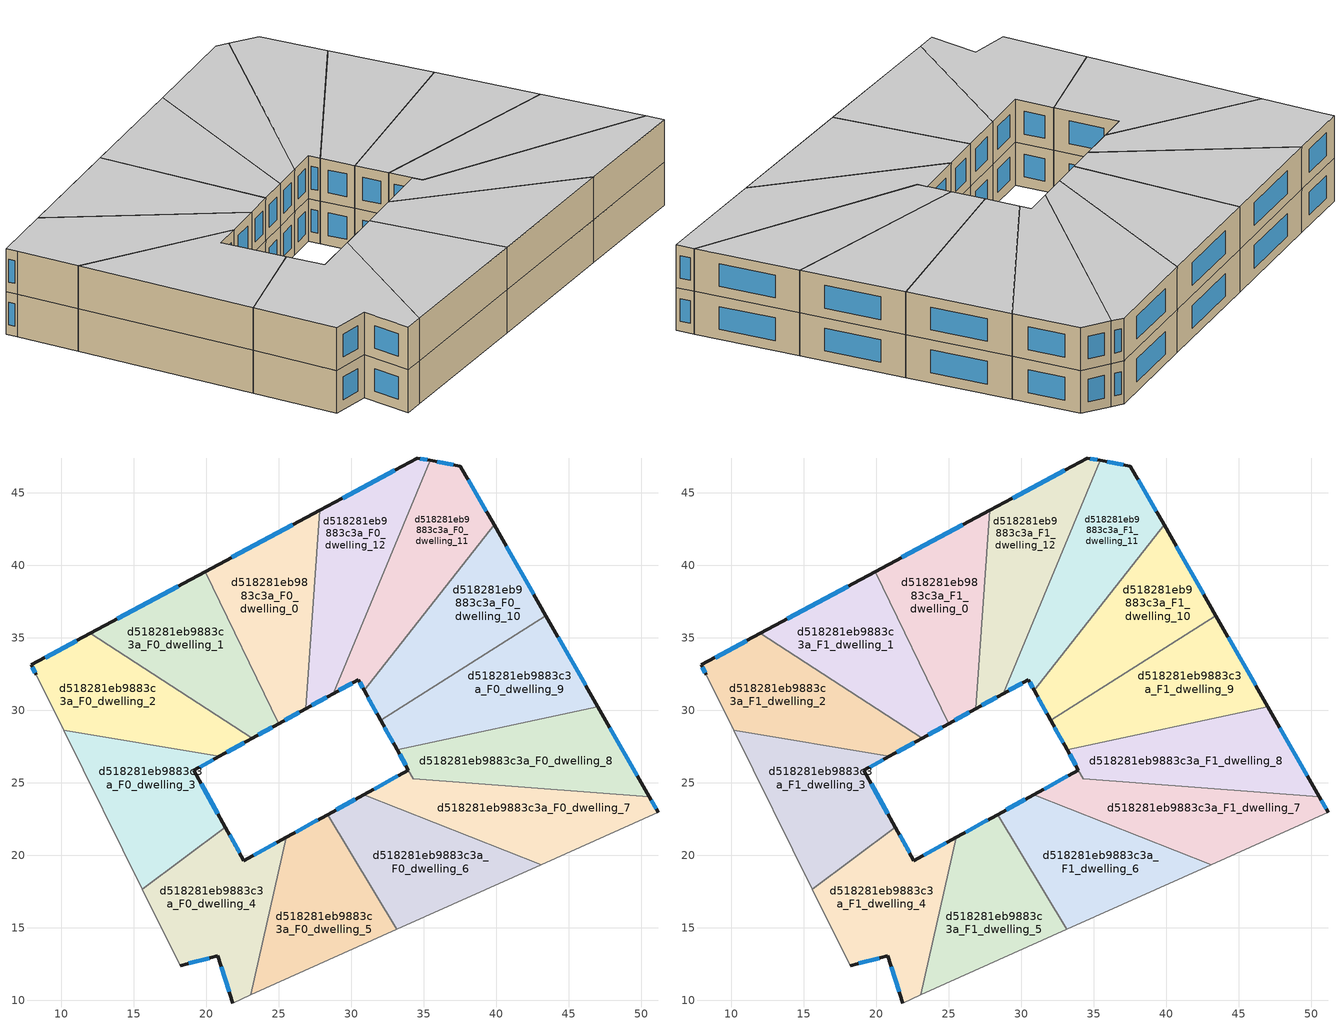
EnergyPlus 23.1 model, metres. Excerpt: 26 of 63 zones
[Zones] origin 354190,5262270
d518281eb9883c3a_F0_dwelling_0
 floor ground (EU_floor_Construction): 27.83,43.8 26.85,30.11 24.99,29.08 19.92,39.56 z0
 wall outside (EU_wall_Construction): 24.99,29.08 26.85,30.11 / 27.83,43.8 19.92,39.56 z0:3
 wall to d518281eb9883c3a_F0_dwelling_1 (EU_wall_Construction): 19.92,39.56 24.99,29.08 z0:3
 wall to d518281eb9883c3a_F0_dwelling_12 (EU_wall_Construction): 26.85,30.11 27.83,43.8 z0:3
 window (EU_Window_Construction): 25.43,29.33 26.42,29.87 / 25.98,42.8 21.78,40.55 z0.7:2.3
d518281eb9883c3a_F0_dwelling_1
 floor ground (EU_floor_Construction): 19.92,39.56 24.99,29.08 23.16,28.08 12.02,35.32 z0
 wall outside (EU_wall_Construction): 23.16,28.08 24.99,29.08 / 19.92,39.56 12.02,35.32 z0:3
 wall to d518281eb9883c3a_F0_dwelling_2 (EU_wall_Construction): 12.02,35.32 23.16,28.08 z0:3
 window (EU_Window_Construction): 23.59,28.31 24.56,28.85 / 18.06,38.56 13.87,36.32 z0.7:2.3
d518281eb9883c3a_F0_dwelling_10
 floor ground (EU_floor_Construction): 39.86,42.79 43.44,36.53 32.03,29.33 30.89,31.39 z0
 wall outside (EU_wall_Construction): 30.89,31.39 32.03,29.33 / 43.44,36.53 39.86,42.79 z0:3
 wall to d518281eb9883c3a_F0_dwelling_11 (EU_wall_Construction): 39.86,42.79 30.89,31.39 z0:3
 wall to d518281eb9883c3a_F0_dwelling_9 (EU_wall_Construction): 32.03,29.33 43.44,36.53 z0:3
 window (EU_Window_Construction): 31.16,30.91 31.76,29.81 / 42.6,38 40.7,41.32 z0.7:2.3
d518281eb9883c3a_F0_dwelling_11
 floor ground (EU_floor_Construction): 37.53,46.86 39.86,42.79 30.89,31.39 30.49,32.11 28.75,31.16 35.46,47.25 z0
 wall outside (EU_wall_Construction): 28.75,31.16 30.49,32.11 30.89,31.39 / 39.86,42.79 37.53,46.86 35.46,47.25 z0:3
 wall to d518281eb9883c3a_F0_dwelling_12 (EU_wall_Construction): 35.46,47.25 28.75,31.16 z0:3
 window (EU_Window_Construction): 30.58,31.94 30.79,31.56 / 29.16,31.38 30.08,31.89 / 37.05,46.95 35.94,47.16 / 39.31,43.75 38.08,45.9 z0.7:2.3
d518281eb9883c3a_F0_dwelling_12
 floor ground (EU_floor_Construction): 35.46,47.25 28.75,31.16 26.85,30.11 27.83,43.8 34.58,47.41 z0
 wall outside (EU_wall_Construction): 26.85,30.11 28.75,31.16 / 35.46,47.25 34.58,47.41 27.83,43.8 z0:3
 window (EU_Window_Construction): 27.3,30.36 28.31,30.91 / 32.99,46.56 29.42,44.65 / 35.25,47.29 34.78,47.37 z0.7:2.3
d518281eb9883c3a_F0_dwelling_2
 floor ground (EU_floor_Construction): 23.16,28.08 20.89,26.82 10.17,28.62 8.29,32.44 7.92,33.13 12.02,35.32 z0
 wall outside (EU_wall_Construction): 12.02,35.32 7.92,33.13 8.29,32.44 / 20.89,26.82 23.16,28.08 z0:3
 wall to d518281eb9883c3a_F0_dwelling_3 (EU_wall_Construction): 10.17,28.62 20.89,26.82 z0:3
 wall adiabatic (EU_wall_Construction): 8.29,32.44 10.17,28.62 z0:3
 window (EU_Window_Construction): 11.05,34.81 8.88,33.65 / 21.42,27.12 22.63,27.78 / 8.01,32.97 8.2,32.6 z0.7:2.3
d518281eb9883c3a_F0_dwelling_3
 floor ground (EU_floor_Construction): 20.89,26.82 19.15,25.87 21.32,21.95 15.6,17.64 10.17,28.62 z0
 wall outside (EU_wall_Construction): 21.32,21.95 19.15,25.87 20.89,26.82 z0:3
 wall to d518281eb9883c3a_F0_dwelling_4 (EU_wall_Construction): 15.6,17.64 21.32,21.95 z0:3
 wall adiabatic (EU_wall_Construction): 10.17,28.62 15.6,17.64 z0:3
 window (EU_Window_Construction): 19.56,26.09 20.48,26.6 / 20.81,22.87 19.66,24.95 z0.7:2.3
d518281eb9883c3a_F0_dwelling_4
 floor ground (EU_floor_Construction): 25.51,21.23 23.08,10.37 21.82,9.81 20.81,13.06 18.2,12.38 15.6,17.64 21.32,21.95 22.6,19.63 z0
 wall outside (EU_wall_Construction): 18.2,12.38 20.81,13.06 21.82,9.81 / 25.51,21.23 22.6,19.63 21.32,21.95 z0:3
 wall adiabatic (EU_wall_Construction): 15.6,17.64 18.2,12.38 / 21.82,9.81 23.08,10.37 z0:3
 wall to d518281eb9883c3a_F0_dwelling_5 (EU_wall_Construction): 23.08,10.37 25.51,21.23 z0:3
 window (EU_Window_Construction): 18.81,12.54 20.2,12.9 / 22.3,20.18 21.62,21.4 / 24.83,20.86 23.29,20.01 / 21.05,12.3 21.59,10.57 z0.7:2.3
d518281eb9883c3a_F0_dwelling_5
 floor ground (EU_floor_Construction): 28.39,22.81 33.15,14.88 23.08,10.37 25.51,21.23 z0
 wall outside (EU_wall_Construction): 28.39,22.81 25.51,21.23 z0:3
 wall to d518281eb9883c3a_F0_dwelling_6 (EU_wall_Construction): 33.15,14.88 28.39,22.81 z0:3
 wall adiabatic (EU_wall_Construction): 23.08,10.37 33.15,14.88 z0:3
 window (EU_Window_Construction): 27.71,22.44 26.19,21.6 z0.7:2.3
d518281eb9883c3a_F0_dwelling_6
 floor ground (EU_floor_Construction): 43.11,19.34 33.15,14.88 28.39,22.81 30.85,24.17 z0
 wall outside (EU_wall_Construction): 30.85,24.17 28.39,22.81 z0:3
 wall to d518281eb9883c3a_F0_dwelling_7 (EU_wall_Construction): 43.11,19.34 30.85,24.17 z0:3
 wall adiabatic (EU_wall_Construction): 33.15,14.88 43.11,19.34 z0:3
 window (EU_Window_Construction): 30.28,23.85 28.97,23.13 z0.7:2.3
d518281eb9883c3a_F0_dwelling_7
 floor ground (EU_floor_Construction): 50.58,24.04 51.2,22.96 43.11,19.34 30.85,24.17 33.95,25.88 34.28,25.28 z0
 wall outside (EU_wall_Construction): 33.95,25.88 30.85,24.17 / 51.2,22.96 50.58,24.04 z0:3
 wall to d518281eb9883c3a_F0_dwelling_8 (EU_wall_Construction): 34.28,25.28 33.95,25.88 / 50.58,24.04 34.29,25.28 z0:3
 wall adiabatic (EU_wall_Construction): 43.11,19.34 51.2,22.96 z0:3
 window (EU_Window_Construction): 33.22,25.48 31.58,24.57 / 51.05,23.21 50.72,23.79 z0.7:2.3
d518281eb9883c3a_F0_dwelling_8
 floor ground (EU_floor_Construction): 47.02,30.26 50.58,24.04 34.29,25.28 33.95,25.88 33.16,27.29 z0
 wall outside (EU_wall_Construction): 33.16,27.29 33.95,25.88 / 50.58,24.04 47.02,30.26 z0:3
 wall to d518281eb9883c3a_F0_dwelling_9 (EU_wall_Construction): 47.02,30.26 33.16,27.29 z0:3
 window (EU_Window_Construction): 33.35,26.96 33.76,26.21 / 49.74,25.5 47.85,28.8 z0.7:2.3
d518281eb9883c3a_F0_dwelling_9
 floor ground (EU_floor_Construction): 43.44,36.53 47.02,30.26 33.16,27.29 32.03,29.33 z0
 wall outside (EU_wall_Construction): 32.03,29.33 33.16,27.29 / 47.02,30.26 43.44,36.53 z0:3
 window (EU_Window_Construction): 32.3,28.85 32.9,27.77 / 46.18,31.73 44.28,35.06 z0.7:2.3
d518281eb9883c3a_F1_dwelling_0
 floor to d518281eb9883c3a_F0_dwelling_0 (EU_floor_Construction): 27.83,43.8 26.85,30.11 24.99,29.08 19.92,39.56 z3
 wall outside (EU_wall_Construction): 24.99,29.08 26.85,30.11 / 27.83,43.8 19.92,39.56 z3:6
 wall to d518281eb9883c3a_F1_dwelling_1 (EU_wall_Construction): 19.92,39.56 24.99,29.08 z3:6
 wall to d518281eb9883c3a_F1_dwelling_12 (EU_wall_Construction): 26.85,30.11 27.83,43.8 z3:6
 window (EU_Window_Construction): 25.43,29.33 26.42,29.87 / 25.98,42.8 21.78,40.55 z3.7:5.3
 ceiling to d518281eb9883c3a_F2_dwelling_0 (EU_floor_Construction): 26.85,30.11 27.83,43.8 19.92,39.56 24.99,29.08 z6
d518281eb9883c3a_F1_dwelling_1
 floor to d518281eb9883c3a_F0_dwelling_1 (EU_floor_Construction): 19.92,39.56 24.99,29.08 23.16,28.08 12.02,35.32 z3
 wall outside (EU_wall_Construction): 23.16,28.08 24.99,29.08 / 19.92,39.56 12.02,35.32 z3:6
 wall to d518281eb9883c3a_F1_dwelling_2 (EU_wall_Construction): 12.02,35.32 23.16,28.08 z3:6
 window (EU_Window_Construction): 23.59,28.31 24.56,28.85 / 18.06,38.56 13.87,36.32 z3.7:5.3
 ceiling to d518281eb9883c3a_F2_dwelling_1 (EU_floor_Construction): 24.99,29.08 19.92,39.56 12.02,35.32 23.16,28.08 z6
d518281eb9883c3a_F1_dwelling_10
 floor to d518281eb9883c3a_F0_dwelling_10 (EU_floor_Construction): 39.86,42.79 43.44,36.53 32.03,29.33 30.89,31.39 z3
 wall outside (EU_wall_Construction): 30.89,31.39 32.03,29.33 / 43.44,36.53 39.86,42.79 z3:6
 wall to d518281eb9883c3a_F1_dwelling_11 (EU_wall_Construction): 39.86,42.79 30.89,31.39 z3:6
 wall to d518281eb9883c3a_F1_dwelling_9 (EU_wall_Construction): 32.03,29.33 43.44,36.53 z3:6
 window (EU_Window_Construction): 31.16,30.91 31.76,29.81 / 42.6,38 40.7,41.32 z3.7:5.3
 ceiling to d518281eb9883c3a_F2_dwelling_10 (EU_floor_Construction): 43.44,36.53 39.86,42.79 30.89,31.39 32.03,29.33 z6
d518281eb9883c3a_F1_dwelling_11
 floor to d518281eb9883c3a_F0_dwelling_11 (EU_floor_Construction): 37.53,46.86 39.86,42.79 30.89,31.39 30.49,32.11 28.75,31.16 35.46,47.25 z3
 wall outside (EU_wall_Construction): 28.75,31.16 30.49,32.11 30.89,31.39 / 39.86,42.79 37.53,46.86 35.46,47.25 z3:6
 wall to d518281eb9883c3a_F1_dwelling_12 (EU_wall_Construction): 35.46,47.25 28.75,31.16 z3:6
 window (EU_Window_Construction): 30.58,31.94 30.79,31.56 / 29.16,31.38 30.08,31.89 / 37.05,46.95 35.94,47.16 / 39.31,43.75 38.08,45.9 z3.7:5.3
 ceiling to d518281eb9883c3a_F2_dwelling_11 (EU_floor_Construction): 30.89,31.39 39.86,42.79 37.53,46.86 35.46,47.25 28.75,31.16 30.49,32.11 z6
d518281eb9883c3a_F1_dwelling_12
 floor to d518281eb9883c3a_F0_dwelling_12 (EU_floor_Construction): 35.46,47.25 28.75,31.16 26.85,30.11 27.83,43.8 34.58,47.41 z3
 wall outside (EU_wall_Construction): 26.85,30.11 28.75,31.16 / 35.46,47.25 34.58,47.41 27.83,43.8 z3:6
 window (EU_Window_Construction): 27.3,30.36 28.31,30.91 / 32.99,46.56 29.42,44.65 / 35.25,47.29 34.78,47.37 z3.7:5.3
 ceiling to d518281eb9883c3a_F2_dwelling_12 (EU_floor_Construction): 28.75,31.16 35.46,47.25 34.58,47.41 27.83,43.8 26.85,30.11 z6
d518281eb9883c3a_F1_dwelling_2
 floor to d518281eb9883c3a_F0_dwelling_2 (EU_floor_Construction): 23.16,28.08 20.89,26.82 10.17,28.62 8.29,32.44 7.92,33.13 12.02,35.32 z3
 wall outside (EU_wall_Construction): 12.02,35.32 7.92,33.13 8.29,32.44 / 20.89,26.82 23.16,28.08 z3:6
 wall to d518281eb9883c3a_F1_dwelling_3 (EU_wall_Construction): 10.17,28.62 20.89,26.82 z3:6
 wall adiabatic (EU_wall_Construction): 8.29,32.44 10.17,28.62 z3:6
 window (EU_Window_Construction): 11.05,34.81 8.88,33.65 / 21.42,27.12 22.63,27.78 / 8.01,32.97 8.2,32.6 z3.7:5.3
 ceiling to d518281eb9883c3a_F2_dwelling_2 (EU_floor_Construction): 23.16,28.08 12.02,35.32 7.92,33.13 8.29,32.44 10.17,28.62 20.89,26.82 z6
d518281eb9883c3a_F1_dwelling_3
 floor to d518281eb9883c3a_F0_dwelling_3 (EU_floor_Construction): 20.89,26.82 19.15,25.87 21.32,21.95 15.6,17.64 10.17,28.62 z3
 wall outside (EU_wall_Construction): 21.32,21.95 19.15,25.87 20.89,26.82 z3:6
 wall to d518281eb9883c3a_F1_dwelling_4 (EU_wall_Construction): 15.6,17.64 21.32,21.95 z3:6
 wall adiabatic (EU_wall_Construction): 10.17,28.62 15.6,17.64 z3:6
 window (EU_Window_Construction): 19.56,26.09 20.48,26.6 / 20.81,22.87 19.66,24.95 z3.7:5.3
 ceiling to d518281eb9883c3a_F2_dwelling_3 (EU_floor_Construction): 21.32,21.95 19.15,25.87 20.89,26.82 10.17,28.62 15.6,17.64 z6
d518281eb9883c3a_F1_dwelling_4
 floor to d518281eb9883c3a_F0_dwelling_4 (EU_floor_Construction): 25.51,21.23 23.08,10.37 21.82,9.81 20.81,13.06 18.2,12.38 15.6,17.64 21.32,21.95 22.6,19.63 z3
 wall outside (EU_wall_Construction): 18.2,12.38 20.81,13.06 21.82,9.81 / 25.51,21.23 22.6,19.63 21.32,21.95 z3:6
 wall adiabatic (EU_wall_Construction): 15.6,17.64 18.2,12.38 / 21.82,9.81 23.08,10.37 z3:6
 wall to d518281eb9883c3a_F1_dwelling_5 (EU_wall_Construction): 23.08,10.37 25.51,21.23 z3:6
 window (EU_Window_Construction): 18.81,12.54 20.2,12.9 / 22.3,20.18 21.62,21.4 / 24.83,20.86 23.29,20.01 / 21.05,12.3 21.59,10.57 z3.7:5.3
 ceiling to d518281eb9883c3a_F2_dwelling_4 (EU_floor_Construction): 23.08,10.37 25.51,21.23 22.6,19.63 21.32,21.95 15.6,17.64 18.2,12.38 20.81,13.06 21.82,9.81 z6
d518281eb9883c3a_F1_dwelling_5
 floor to d518281eb9883c3a_F0_dwelling_5 (EU_floor_Construction): 28.39,22.81 33.15,14.88 23.08,10.37 25.51,21.23 z3
 wall outside (EU_wall_Construction): 28.39,22.81 25.51,21.23 z3:6
 wall to d518281eb9883c3a_F1_dwelling_6 (EU_wall_Construction): 33.15,14.88 28.39,22.81 z3:6
 wall adiabatic (EU_wall_Construction): 23.08,10.37 33.15,14.88 z3:6
 window (EU_Window_Construction): 27.71,22.44 26.19,21.6 z3.7:5.3
 ceiling to d518281eb9883c3a_F2_dwelling_5 (EU_floor_Construction): 33.15,14.88 28.39,22.81 25.51,21.23 23.08,10.37 z6
d518281eb9883c3a_F1_dwelling_6
 floor to d518281eb9883c3a_F0_dwelling_6 (EU_floor_Construction): 43.11,19.34 33.15,14.88 28.39,22.81 30.85,24.17 z3
 wall outside (EU_wall_Construction): 30.85,24.17 28.39,22.81 z3:6
 wall to d518281eb9883c3a_F1_dwelling_7 (EU_wall_Construction): 43.11,19.34 30.85,24.17 z3:6
 wall adiabatic (EU_wall_Construction): 33.15,14.88 43.11,19.34 z3:6
 window (EU_Window_Construction): 30.28,23.85 28.97,23.13 z3.7:5.3
 ceiling to d518281eb9883c3a_F2_dwelling_6 (EU_floor_Construction): 43.11,19.34 30.85,24.17 28.39,22.81 33.15,14.88 z6
d518281eb9883c3a_F1_dwelling_7
 floor to d518281eb9883c3a_F0_dwelling_7 (EU_floor_Construction): 50.58,24.04 51.2,22.96 43.11,19.34 30.85,24.17 33.95,25.88 34.28,25.28 z3
 wall outside (EU_wall_Construction): 33.95,25.88 30.85,24.17 / 51.2,22.96 50.58,24.04 z3:6
 wall to d518281eb9883c3a_F1_dwelling_8 (EU_wall_Construction): 34.28,25.28 33.95,25.88 / 50.58,24.04 34.29,25.28 z3:6
 wall adiabatic (EU_wall_Construction): 43.11,19.34 51.2,22.96 z3:6
 window (EU_Window_Construction): 33.22,25.48 31.58,24.57 / 51.05,23.21 50.72,23.79 z3.7:5.3
 ceiling to d518281eb9883c3a_F2_dwelling_7 (EU_floor_Construction): 51.2,22.96 50.58,24.04 34.28,25.28 33.95,25.88 30.85,24.17 43.11,19.34 z6
d518281eb9883c3a_F1_dwelling_8
 floor to d518281eb9883c3a_F0_dwelling_8 (EU_floor_Construction): 47.02,30.26 50.58,24.04 34.28,25.28 33.16,27.29 z3
 wall outside (EU_wall_Construction): 33.16,27.29 33.95,25.88 / 50.58,24.04 47.02,30.26 z3:6
 wall to d518281eb9883c3a_F1_dwelling_9 (EU_wall_Construction): 47.02,30.26 33.16,27.29 z3:6
 window (EU_Window_Construction): 33.35,26.96 33.76,26.21 / 49.74,25.5 47.85,28.8 z3.7:5.3
 ceiling to d518281eb9883c3a_F2_dwelling_8 (EU_floor_Construction): 50.58,24.04 47.02,30.26 33.16,27.29 34.28,25.28 z6
d518281eb9883c3a_F1_dwelling_9
 floor to d518281eb9883c3a_F0_dwelling_9 (EU_floor_Construction): 43.44,36.53 47.02,30.26 33.16,27.29 32.03,29.33 z3
 wall outside (EU_wall_Construction): 32.03,29.33 33.16,27.29 / 47.02,30.26 43.44,36.53 z3:6
 window (EU_Window_Construction): 32.3,28.85 32.9,27.77 / 46.18,31.73 44.28,35.06 z3.7:5.3
 ceiling to d518281eb9883c3a_F2_dwelling_9 (EU_floor_Construction): 47.02,30.26 43.44,36.53 32.03,29.33 33.16,27.29 z6
[Building]
EU S2 Campaign: North Axis=0; Terrain=City; Solar Distribution=FullExterior
[Site:Location]
Budapest.Ferenc.Liszt.Intl.AP: Latitude=47.437; Longitude=19.256; Time Zone=1; Elevation=185
[SizingPeriod:WeatherFileDays]
AnnualSizingPeriod: Begin Month=1; Begin Day of Month=1; End Month=12; End Day of Month=31; Day of Week for Start Day=Monday; Use Weather File Daylight Saving Period=No; Use Weather File Rain and Snow Indicators=No
[MATERIAL]
EU_InternalMass_Material: Roughness=MediumRough; Thickness=0.1; Conductivity=1; Density=1800; Specific Heat=900; Thermal Absorptance=0.9; Solar Absorptance=0.7; Visible Absorptance=0.7
[MATERIAL:NOMASS] Roughness=MediumRough; Thermal Absorptance=0.9; Solar Absorptance=0.7; Visible Absorptance=0.7
Name | Thermal Resistance
EU_wall_NoMass | 0.832559
EU_floor_NoMass | 0.872794
[WINDOWMATERIAL:SIMPLEGLAZINGSYSTEM]
EU_Window_SimpleGlazing: UFactor=2.79869; Solar Heat Gain Coefficient=0.75; Visible Transmittance=0.75
[CONSTRUCTION]
EU_wall_Construction: EU_wall_NoMass
EU_floor_Construction: EU_floor_NoMass
EU_Window_Construction: EU_Window_SimpleGlazing
EU_InternalMass_Construction: EU_InternalMass_Material
[ZONE] Type=1; Multiplier=1; Ceiling Height=autocalculate; Floor Area=autocalculate; Part of Total Floor Area=Yes
Name | Volume
d518281eb9883c3a_F0_dwelling_0; d518281eb9883c3a_F1_dwelling_0 | 193.217
d518281eb9883c3a_F0_dwelling_1; d518281eb9883c3a_F1_dwelling_1 | 193.21
d518281eb9883c3a_F0_dwelling_10; d518281eb9883c3a_F1_dwelling_10 | 193.197
d518281eb9883c3a_F0_dwelling_11; d518281eb9883c3a_F1_dwelling_11 | 193.208
d518281eb9883c3a_F0_dwelling_12; d518281eb9883c3a_F1_dwelling_12 | 193.215
d518281eb9883c3a_F0_dwelling_2; d518281eb9883c3a_F1_dwelling_2; d518281eb9883c3a_F0_dwelling_6; d518281eb9883c3a_F1_dwelling_6 | 193.233
d518281eb9883c3a_F0_dwelling_3; d518281eb9883c3a_F1_dwelling_3 | 193.19
d518281eb9883c3a_F0_dwelling_4; d518281eb9883c3a_F1_dwelling_4 | 193.214
d518281eb9883c3a_F0_dwelling_5; d518281eb9883c3a_F1_dwelling_5 | 193.209
d518281eb9883c3a_F0_dwelling_7; d518281eb9883c3a_F1_dwelling_7 | 194.257
d518281eb9883c3a_F0_dwelling_8 | 192.143
d518281eb9883c3a_F1_dwelling_8 | 192.153
d518281eb9883c3a_F0_dwelling_9; d518281eb9883c3a_F1_dwelling_9 | 193.229
[INTERNALMASS] Construction=EU_InternalMass_Construction
Name | Zone or ZoneList | Surface Area
d518281eb9883c3a_F0_dwelling_0_EU_InternalMass | d518281eb9883c3a_F0_dwelling_0 | 64.4055
d518281eb9883c3a_F0_dwelling_1_EU_InternalMass | d518281eb9883c3a_F0_dwelling_1 | 64.4034
d518281eb9883c3a_F0_dwelling_2_EU_InternalMass | d518281eb9883c3a_F0_dwelling_2 | 64.4112
d518281eb9883c3a_F0_dwelling_3_EU_InternalMass | d518281eb9883c3a_F0_dwelling_3 | 64.3967
d518281eb9883c3a_F0_dwelling_4_EU_InternalMass | d518281eb9883c3a_F0_dwelling_4 | 64.4049
d518281eb9883c3a_F0_dwelling_5_EU_InternalMass | d518281eb9883c3a_F0_dwelling_5 | 64.403
d518281eb9883c3a_F0_dwelling_6_EU_InternalMass | d518281eb9883c3a_F0_dwelling_6 | 64.4109
d518281eb9883c3a_F0_dwelling_7_EU_InternalMass | d518281eb9883c3a_F0_dwelling_7 | 64.7525
d518281eb9883c3a_F0_dwelling_8_EU_InternalMass | d518281eb9883c3a_F0_dwelling_8 | 64.0566
d518281eb9883c3a_F0_dwelling_9_EU_InternalMass | d518281eb9883c3a_F0_dwelling_9 | 64.4097
d518281eb9883c3a_F0_dwelling_10_EU_InternalMass | d518281eb9883c3a_F0_dwelling_10 | 64.3989
d518281eb9883c3a_F0_dwelling_11_EU_InternalMass | d518281eb9883c3a_F0_dwelling_11 | 64.4024
d518281eb9883c3a_F0_dwelling_12_EU_InternalMass | d518281eb9883c3a_F0_dwelling_12 | 64.4051
d518281eb9883c3a_F1_dwelling_0_EU_InternalMass | d518281eb9883c3a_F1_dwelling_0 | 64.4055
d518281eb9883c3a_F1_dwelling_1_EU_InternalMass | d518281eb9883c3a_F1_dwelling_1 | 64.4034
d518281eb9883c3a_F1_dwelling_2_EU_InternalMass | d518281eb9883c3a_F1_dwelling_2 | 64.4112
d518281eb9883c3a_F1_dwelling_3_EU_InternalMass | d518281eb9883c3a_F1_dwelling_3 | 64.3967
d518281eb9883c3a_F1_dwelling_4_EU_InternalMass | d518281eb9883c3a_F1_dwelling_4 | 64.4049
d518281eb9883c3a_F1_dwelling_5_EU_InternalMass | d518281eb9883c3a_F1_dwelling_5 | 64.403
d518281eb9883c3a_F1_dwelling_6_EU_InternalMass | d518281eb9883c3a_F1_dwelling_6 | 64.4109
d518281eb9883c3a_F1_dwelling_7_EU_InternalMass | d518281eb9883c3a_F1_dwelling_7 | 64.7525
d518281eb9883c3a_F1_dwelling_8_EU_InternalMass | d518281eb9883c3a_F1_dwelling_8 | 64.0566
d518281eb9883c3a_F1_dwelling_9_EU_InternalMass | d518281eb9883c3a_F1_dwelling_9 | 64.4097
d518281eb9883c3a_F1_dwelling_10_EU_InternalMass | d518281eb9883c3a_F1_dwelling_10 | 64.3989
d518281eb9883c3a_F1_dwelling_11_EU_InternalMass | d518281eb9883c3a_F1_dwelling_11 | 64.4024
d518281eb9883c3a_F1_dwelling_12_EU_InternalMass | d518281eb9883c3a_F1_dwelling_12 | 64.4051
[OTHEREQUIPMENT] Fuel Type=Electricity; Design Level Calculation Method=Watts/Area; Power per Zone Floor Area=1; Fraction Latent=0; Fraction Radiant=0; Fraction Lost=0; Carbon Dioxide Generation Rate=0; EndUse Subcategory=EU_Step8_InternalGains
Name | Zone or ZoneList or Space or SpaceList | Schedule
EU_Step8_InternalGain_d518281eb9883c3a_F0_dwelling_0_f000 | d518281eb9883c3a_F0_dwelling_0 | EU_Step8_GainSchedule_d518281eb9883c3a_F0_dwelling_0_f000
EU_Step8_InternalGain_d518281eb9883c3a_F0_dwelling_1_f000 | d518281eb9883c3a_F0_dwelling_1 | EU_Step8_GainSchedule_d518281eb9883c3a_F0_dwelling_1_f000
EU_Step8_InternalGain_d518281eb9883c3a_F0_dwelling_2_f000 | d518281eb9883c3a_F0_dwelling_2 | EU_Step8_GainSchedule_d518281eb9883c3a_F0_dwelling_2_f000
EU_Step8_InternalGain_d518281eb9883c3a_F0_dwelling_3_f000 | d518281eb9883c3a_F0_dwelling_3 | EU_Step8_GainSchedule_d518281eb9883c3a_F0_dwelling_3_f000
EU_Step8_InternalGain_d518281eb9883c3a_F0_dwelling_4_f000 | d518281eb9883c3a_F0_dwelling_4 | EU_Step8_GainSchedule_d518281eb9883c3a_F0_dwelling_4_f000
EU_Step8_InternalGain_d518281eb9883c3a_F0_dwelling_5_f000 | d518281eb9883c3a_F0_dwelling_5 | EU_Step8_GainSchedule_d518281eb9883c3a_F0_dwelling_5_f000
EU_Step8_InternalGain_d518281eb9883c3a_F0_dwelling_6_f000 | d518281eb9883c3a_F0_dwelling_6 | EU_Step8_GainSchedule_d518281eb9883c3a_F0_dwelling_6_f000
EU_Step8_InternalGain_d518281eb9883c3a_F0_dwelling_7_f000 | d518281eb9883c3a_F0_dwelling_7 | EU_Step8_GainSchedule_d518281eb9883c3a_F0_dwelling_7_f000
EU_Step8_InternalGain_d518281eb9883c3a_F0_dwelling_8_f000 | d518281eb9883c3a_F0_dwelling_8 | EU_Step8_GainSchedule_d518281eb9883c3a_F0_dwelling_8_f000
EU_Step8_InternalGain_d518281eb9883c3a_F0_dwelling_9_f000 | d518281eb9883c3a_F0_dwelling_9 | EU_Step8_GainSchedule_d518281eb9883c3a_F0_dwelling_9_f000
EU_Step8_InternalGain_d518281eb9883c3a_F0_dwelling_10_f000 | d518281eb9883c3a_F0_dwelling_10 | EU_Step8_GainSchedule_d518281eb9883c3a_F0_dwelling_10_f000
EU_Step8_InternalGain_d518281eb9883c3a_F0_dwelling_11_f000 | d518281eb9883c3a_F0_dwelling_11 | EU_Step8_GainSchedule_d518281eb9883c3a_F0_dwelling_11_f000
EU_Step8_InternalGain_d518281eb9883c3a_F0_dwelling_12_f000 | d518281eb9883c3a_F0_dwelling_12 | EU_Step8_GainSchedule_d518281eb9883c3a_F0_dwelling_12_f000
EU_Step8_InternalGain_d518281eb9883c3a_F1_dwelling_0_f000 | d518281eb9883c3a_F1_dwelling_0 | EU_Step8_GainSchedule_d518281eb9883c3a_F1_dwelling_0_f000
EU_Step8_InternalGain_d518281eb9883c3a_F1_dwelling_1_f000 | d518281eb9883c3a_F1_dwelling_1 | EU_Step8_GainSchedule_d518281eb9883c3a_F1_dwelling_1_f000
EU_Step8_InternalGain_d518281eb9883c3a_F1_dwelling_2_f000 | d518281eb9883c3a_F1_dwelling_2 | EU_Step8_GainSchedule_d518281eb9883c3a_F1_dwelling_2_f000
EU_Step8_InternalGain_d518281eb9883c3a_F1_dwelling_3_f000 | d518281eb9883c3a_F1_dwelling_3 | EU_Step8_GainSchedule_d518281eb9883c3a_F1_dwelling_3_f000
EU_Step8_InternalGain_d518281eb9883c3a_F1_dwelling_4_f000 | d518281eb9883c3a_F1_dwelling_4 | EU_Step8_GainSchedule_d518281eb9883c3a_F1_dwelling_4_f000
EU_Step8_InternalGain_d518281eb9883c3a_F1_dwelling_5_f000 | d518281eb9883c3a_F1_dwelling_5 | EU_Step8_GainSchedule_d518281eb9883c3a_F1_dwelling_5_f000
EU_Step8_InternalGain_d518281eb9883c3a_F1_dwelling_6_f000 | d518281eb9883c3a_F1_dwelling_6 | EU_Step8_GainSchedule_d518281eb9883c3a_F1_dwelling_6_f000
EU_Step8_InternalGain_d518281eb9883c3a_F1_dwelling_7_f000 | d518281eb9883c3a_F1_dwelling_7 | EU_Step8_GainSchedule_d518281eb9883c3a_F1_dwelling_7_f000
EU_Step8_InternalGain_d518281eb9883c3a_F1_dwelling_8_f000 | d518281eb9883c3a_F1_dwelling_8 | EU_Step8_GainSchedule_d518281eb9883c3a_F1_dwelling_8_f000
EU_Step8_InternalGain_d518281eb9883c3a_F1_dwelling_9_f000 | d518281eb9883c3a_F1_dwelling_9 | EU_Step8_GainSchedule_d518281eb9883c3a_F1_dwelling_9_f000
EU_Step8_InternalGain_d518281eb9883c3a_F1_dwelling_10_f000 | d518281eb9883c3a_F1_dwelling_10 | EU_Step8_GainSchedule_d518281eb9883c3a_F1_dwelling_10_f000
EU_Step8_InternalGain_d518281eb9883c3a_F1_dwelling_11_f000 | d518281eb9883c3a_F1_dwelling_11 | EU_Step8_GainSchedule_d518281eb9883c3a_F1_dwelling_11_f000
EU_Step8_InternalGain_d518281eb9883c3a_F1_dwelling_12_f000 | d518281eb9883c3a_F1_dwelling_12 | EU_Step8_GainSchedule_d518281eb9883c3a_F1_dwelling_12_f000
[ZONEVENTILATION:DESIGNFLOWRATE] Schedule=EU_AlwaysOn; Design Flow Rate Calculation Method=AirChanges/Hour; Air Changes per Hour=0.475469; Ventilation Type=Natural; Fan Pressure Rise=0; Fan Total Efficiency=1; Constant Term Coefficient=1; Temperature Term Coefficient=0; Velocity Term Coefficient=0; Velocity Squared Term Coefficient=0; Minimum Indoor Temperature=-100; Maximum Indoor Temperature=100; Delta Temperature=-100; Minimum Outdoor Temperature=-100; Maximum Outdoor Temperature=100; Maximum Wind Speed=40
Name | Zone or ZoneList or Space or SpaceList
EU_ConstantAir_d518281eb9883c3a_F0_dwelling_0 | d518281eb9883c3a_F0_dwelling_0
EU_ConstantAir_d518281eb9883c3a_F0_dwelling_1 | d518281eb9883c3a_F0_dwelling_1
EU_ConstantAir_d518281eb9883c3a_F0_dwelling_2 | d518281eb9883c3a_F0_dwelling_2
EU_ConstantAir_d518281eb9883c3a_F0_dwelling_3 | d518281eb9883c3a_F0_dwelling_3
EU_ConstantAir_d518281eb9883c3a_F0_dwelling_4 | d518281eb9883c3a_F0_dwelling_4
EU_ConstantAir_d518281eb9883c3a_F0_dwelling_5 | d518281eb9883c3a_F0_dwelling_5
EU_ConstantAir_d518281eb9883c3a_F0_dwelling_6 | d518281eb9883c3a_F0_dwelling_6
EU_ConstantAir_d518281eb9883c3a_F0_dwelling_7 | d518281eb9883c3a_F0_dwelling_7
EU_ConstantAir_d518281eb9883c3a_F0_dwelling_8 | d518281eb9883c3a_F0_dwelling_8
EU_ConstantAir_d518281eb9883c3a_F0_dwelling_9 | d518281eb9883c3a_F0_dwelling_9
EU_ConstantAir_d518281eb9883c3a_F0_dwelling_10 | d518281eb9883c3a_F0_dwelling_10
EU_ConstantAir_d518281eb9883c3a_F0_dwelling_11 | d518281eb9883c3a_F0_dwelling_11
EU_ConstantAir_d518281eb9883c3a_F0_dwelling_12 | d518281eb9883c3a_F0_dwelling_12
EU_ConstantAir_d518281eb9883c3a_F1_dwelling_0 | d518281eb9883c3a_F1_dwelling_0
EU_ConstantAir_d518281eb9883c3a_F1_dwelling_1 | d518281eb9883c3a_F1_dwelling_1
EU_ConstantAir_d518281eb9883c3a_F1_dwelling_2 | d518281eb9883c3a_F1_dwelling_2
EU_ConstantAir_d518281eb9883c3a_F1_dwelling_3 | d518281eb9883c3a_F1_dwelling_3
EU_ConstantAir_d518281eb9883c3a_F1_dwelling_4 | d518281eb9883c3a_F1_dwelling_4
EU_ConstantAir_d518281eb9883c3a_F1_dwelling_5 | d518281eb9883c3a_F1_dwelling_5
EU_ConstantAir_d518281eb9883c3a_F1_dwelling_6 | d518281eb9883c3a_F1_dwelling_6
EU_ConstantAir_d518281eb9883c3a_F1_dwelling_7 | d518281eb9883c3a_F1_dwelling_7
EU_ConstantAir_d518281eb9883c3a_F1_dwelling_8 | d518281eb9883c3a_F1_dwelling_8
EU_ConstantAir_d518281eb9883c3a_F1_dwelling_9 | d518281eb9883c3a_F1_dwelling_9
EU_ConstantAir_d518281eb9883c3a_F1_dwelling_10 | d518281eb9883c3a_F1_dwelling_10
EU_ConstantAir_d518281eb9883c3a_F1_dwelling_11 | d518281eb9883c3a_F1_dwelling_11
EU_ConstantAir_d518281eb9883c3a_F1_dwelling_12 | d518281eb9883c3a_F1_dwelling_12
[HVACTEMPLATE:THERMOSTAT] Constant Heating Setpoint=20; Constant Cooling Setpoint=50
EU_HeatOnly_d518281eb9883c3a_F0_dwelling_0; EU_HeatOnly_d518281eb9883c3a_F0_dwelling_1; EU_HeatOnly_d518281eb9883c3a_F0_dwelling_2; EU_HeatOnly_d518281eb9883c3a_F0_dwelling_3; EU_HeatOnly_d518281eb9883c3a_F0_dwelling_4; EU_HeatOnly_d518281eb9883c3a_F0_dwelling_5; EU_HeatOnly_d518281eb9883c3a_F0_dwelling_6; EU_HeatOnly_d518281eb9883c3a_F0_dwelling_7; EU_HeatOnly_d518281eb9883c3a_F0_dwelling_8; EU_HeatOnly_d518281eb9883c3a_F0_dwelling_9; EU_HeatOnly_d518281eb9883c3a_F0_dwelling_10; EU_HeatOnly_d518281eb9883c3a_F0_dwelling_11; EU_HeatOnly_d518281eb9883c3a_F0_dwelling_12; EU_HeatOnly_d518281eb9883c3a_F1_dwelling_0; EU_HeatOnly_d518281eb9883c3a_F1_dwelling_1; EU_HeatOnly_d518281eb9883c3a_F1_dwelling_2; EU_HeatOnly_d518281eb9883c3a_F1_dwelling_3; EU_HeatOnly_d518281eb9883c3a_F1_dwelling_4; EU_HeatOnly_d518281eb9883c3a_F1_dwelling_5; EU_HeatOnly_d518281eb9883c3a_F1_dwelling_6; EU_HeatOnly_d518281eb9883c3a_F1_dwelling_7; EU_HeatOnly_d518281eb9883c3a_F1_dwelling_8; EU_HeatOnly_d518281eb9883c3a_F1_dwelling_9; EU_HeatOnly_d518281eb9883c3a_F1_dwelling_10; EU_HeatOnly_d518281eb9883c3a_F1_dwelling_11; EU_HeatOnly_d518281eb9883c3a_F1_dwelling_12; EU_HeatOnly_d518281eb9883c3a_F2_dwelling_0; EU_HeatOnly_d518281eb9883c3a_F2_dwelling_1; EU_HeatOnly_d518281eb9883c3a_F2_dwelling_2; EU_HeatOnly_d518281eb9883c3a_F2_dwelling_3; EU_HeatOnly_d518281eb9883c3a_F2_dwelling_4; EU_HeatOnly_d518281eb9883c3a_F2_dwelling_5; EU_HeatOnly_d518281eb9883c3a_F2_dwelling_6; EU_HeatOnly_d518281eb9883c3a_F2_dwelling_7; EU_HeatOnly_d518281eb9883c3a_F2_dwelling_8; EU_HeatOnly_d518281eb9883c3a_F2_dwelling_9; EU_HeatOnly_d518281eb9883c3a_F2_dwelling_10; EU_HeatOnly_d518281eb9883c3a_F2_dwelling_11; EU_HeatOnly_d518281eb9883c3a_F2_dwelling_12; EU_HeatOnly_d518281eb9883c3a_F3_dwelling_0; EU_HeatOnly_d518281eb9883c3a_F3_dwelling_1; EU_HeatOnly_d518281eb9883c3a_F3_dwelling_2; EU_HeatOnly_d518281eb9883c3a_F3_dwelling_3; EU_HeatOnly_d518281eb9883c3a_F3_dwelling_4; EU_HeatOnly_d518281eb9883c3a_F3_dwelling_5; EU_HeatOnly_d518281eb9883c3a_F3_dwelling_6; EU_HeatOnly_d518281eb9883c3a_F3_dwelling_7; EU_HeatOnly_d518281eb9883c3a_F3_dwelling_8; EU_HeatOnly_d518281eb9883c3a_F3_dwelling_9; EU_HeatOnly_d518281eb9883c3a_F3_dwelling_10; EU_HeatOnly_d518281eb9883c3a_F3_dwelling_11; EU_HeatOnly_d518281eb9883c3a_F4_dwelling_0; EU_HeatOnly_d518281eb9883c3a_F4_dwelling_1; EU_HeatOnly_d518281eb9883c3a_F4_dwelling_2; EU_HeatOnly_d518281eb9883c3a_F4_dwelling_3; EU_HeatOnly_d518281eb9883c3a_F4_dwelling_4; EU_HeatOnly_d518281eb9883c3a_F4_dwelling_5; EU_HeatOnly_d518281eb9883c3a_F4_dwelling_6; EU_HeatOnly_d518281eb9883c3a_F4_dwelling_7; EU_HeatOnly_d518281eb9883c3a_F4_dwelling_8; EU_HeatOnly_d518281eb9883c3a_F4_dwelling_9; EU_HeatOnly_d518281eb9883c3a_F4_dwelling_10; EU_HeatOnly_d518281eb9883c3a_F4_dwelling_11
[HVACTEMPLATE:ZONE:IDEALLOADSAIRSYSTEM] System Availability Schedule=EU_AlwaysOn; Maximum Heating Supply Air Temperature=50; Minimum Cooling Supply Air Temperature=13; Maximum Heating Supply Air Humidity Ratio=0.0156; Minimum Cooling Supply Air Humidity Ratio=0.0077; Heating Limit=NoLimit; Cooling Limit=NoLimit; Heating Availability Schedule=EU_AlwaysOn; Cooling Availability Schedule=EU_CoolingOff; Dehumidification Control Type=ConstantSensibleHeatRatio; Cooling Sensible Heat Ratio=0.7; Dehumidification Setpoint=60; Humidification Control Type=None; Humidification Setpoint=30; Outdoor Air Method=None; Outdoor Air Flow Rate per Person=0.00944; Outdoor Air Flow Rate per Zone Floor Area=0; Outdoor Air Flow Rate per Zone=0; Demand Controlled Ventilation Type=None; Outdoor Air Economizer Type=NoEconomizer; Heat Recovery Type=None; Sensible Heat Recovery Effectiveness=0.7; Latent Heat Recovery Effectiveness=0.65
Name | Template Thermostat
d518281eb9883c3a_F0_dwelling_0 | EU_HeatOnly_d518281eb9883c3a_F0_dwelling_0
d518281eb9883c3a_F0_dwelling_1 | EU_HeatOnly_d518281eb9883c3a_F0_dwelling_1
d518281eb9883c3a_F0_dwelling_2 | EU_HeatOnly_d518281eb9883c3a_F0_dwelling_2
d518281eb9883c3a_F0_dwelling_3 | EU_HeatOnly_d518281eb9883c3a_F0_dwelling_3
d518281eb9883c3a_F0_dwelling_4 | EU_HeatOnly_d518281eb9883c3a_F0_dwelling_4
d518281eb9883c3a_F0_dwelling_5 | EU_HeatOnly_d518281eb9883c3a_F0_dwelling_5
d518281eb9883c3a_F0_dwelling_6 | EU_HeatOnly_d518281eb9883c3a_F0_dwelling_6
d518281eb9883c3a_F0_dwelling_7 | EU_HeatOnly_d518281eb9883c3a_F0_dwelling_7
d518281eb9883c3a_F0_dwelling_8 | EU_HeatOnly_d518281eb9883c3a_F0_dwelling_8
d518281eb9883c3a_F0_dwelling_9 | EU_HeatOnly_d518281eb9883c3a_F0_dwelling_9
d518281eb9883c3a_F0_dwelling_10 | EU_HeatOnly_d518281eb9883c3a_F0_dwelling_10
d518281eb9883c3a_F0_dwelling_11 | EU_HeatOnly_d518281eb9883c3a_F0_dwelling_11
d518281eb9883c3a_F0_dwelling_12 | EU_HeatOnly_d518281eb9883c3a_F0_dwelling_12
d518281eb9883c3a_F1_dwelling_0 | EU_HeatOnly_d518281eb9883c3a_F1_dwelling_0
d518281eb9883c3a_F1_dwelling_1 | EU_HeatOnly_d518281eb9883c3a_F1_dwelling_1
d518281eb9883c3a_F1_dwelling_2 | EU_HeatOnly_d518281eb9883c3a_F1_dwelling_2
d518281eb9883c3a_F1_dwelling_3 | EU_HeatOnly_d518281eb9883c3a_F1_dwelling_3
d518281eb9883c3a_F1_dwelling_4 | EU_HeatOnly_d518281eb9883c3a_F1_dwelling_4
d518281eb9883c3a_F1_dwelling_5 | EU_HeatOnly_d518281eb9883c3a_F1_dwelling_5
d518281eb9883c3a_F1_dwelling_6 | EU_HeatOnly_d518281eb9883c3a_F1_dwelling_6
d518281eb9883c3a_F1_dwelling_7 | EU_HeatOnly_d518281eb9883c3a_F1_dwelling_7
d518281eb9883c3a_F1_dwelling_8 | EU_HeatOnly_d518281eb9883c3a_F1_dwelling_8
d518281eb9883c3a_F1_dwelling_9 | EU_HeatOnly_d518281eb9883c3a_F1_dwelling_9
d518281eb9883c3a_F1_dwelling_10 | EU_HeatOnly_d518281eb9883c3a_F1_dwelling_10
d518281eb9883c3a_F1_dwelling_11 | EU_HeatOnly_d518281eb9883c3a_F1_dwelling_11
d518281eb9883c3a_F1_dwelling_12 | EU_HeatOnly_d518281eb9883c3a_F1_dwelling_12
[SIZING:ZONE] Zone Cooling Design Supply Air Temperature Input Method=SupplyAirTemperature; Zone Cooling Design Supply Air Temperature=13; Zone Heating Design Supply Air Temperature Input Method=SupplyAirTemperature; Zone Heating Design Supply Air Temperature=50; Zone Cooling Design Supply Air Humidity Ratio=0.008; Zone Heating Design Supply Air Humidity Ratio=0.008; Cooling Design Air Flow Method=DesignDay; Cooling Design Air Flow Rate=0; Cooling Minimum Air Flow per Zone Floor Area=0.000762; Cooling Minimum Air Flow=0; Cooling Minimum Air Flow Fraction=0.2; Heating Design Air Flow Method=DesignDay; Heating Design Air Flow Rate=0; Heating Maximum Air Flow per Zone Floor Area=0.002032; Heating Maximum Air Flow=0.141576; Heating Maximum Air Flow Fraction=0.3; Account for Dedicated Outdoor Air System=No; Dedicated Outdoor Air System Control Strategy=NeutralSupplyAir; Dedicated Outdoor Air Low Setpoint Temperature for Design=autosize; Dedicated Outdoor Air High Setpoint Temperature for Design=autosize; Zone Load Sizing Method=Sensible Load Only No Latent Load; Zone Latent Cooling Design Supply Air Humidity Ratio Input Method=HumidityRatioDifference; Zone Cooling Design Supply Air Humidity Ratio Difference=0.005; Zone Latent Heating Design Supply Air Humidity Ratio Input Method=HumidityRatioDifference; Zone Humidification Design Supply Air Humidity Ratio Difference=0.005
d518281eb9883c3a_F0_dwelling_0; d518281eb9883c3a_F0_dwelling_1; d518281eb9883c3a_F0_dwelling_2; d518281eb9883c3a_F0_dwelling_3; d518281eb9883c3a_F0_dwelling_4; d518281eb9883c3a_F0_dwelling_5; d518281eb9883c3a_F0_dwelling_6; d518281eb9883c3a_F0_dwelling_7; d518281eb9883c3a_F0_dwelling_8; d518281eb9883c3a_F0_dwelling_9; d518281eb9883c3a_F0_dwelling_10; d518281eb9883c3a_F0_dwelling_11; d518281eb9883c3a_F0_dwelling_12; d518281eb9883c3a_F1_dwelling_0; d518281eb9883c3a_F1_dwelling_1; d518281eb9883c3a_F1_dwelling_2; d518281eb9883c3a_F1_dwelling_3; d518281eb9883c3a_F1_dwelling_4; d518281eb9883c3a_F1_dwelling_5; d518281eb9883c3a_F1_dwelling_6; d518281eb9883c3a_F1_dwelling_7; d518281eb9883c3a_F1_dwelling_8; d518281eb9883c3a_F1_dwelling_9; d518281eb9883c3a_F1_dwelling_10; d518281eb9883c3a_F1_dwelling_11; d518281eb9883c3a_F1_dwelling_12
[SCHEDULE:CONSTANT]
Name | Hourly Value
EU_AlwaysOn | 1
EU_CoolingOff | 0
[SCHEDULE:FILE] Column Number=1; Rows to Skip at Top=0; Number of Hours of Data=8760; Column Separator=Comma; Interpolate to Timestep=No; Minutes per Item=60; Adjust Schedule for Daylight Savings=Yes
Name | File
EU_Step8_GainSchedule_d518281eb9883c3a_F0_dwelling_0_f000 | ../../schedules/d518281eb9883c3a/d518281eb9883c3a_F0_dwelling_0_f000_gain.csv
EU_Step8_GainSchedule_d518281eb9883c3a_F0_dwelling_1_f000 | ../../schedules/d518281eb9883c3a/d518281eb9883c3a_F0_dwelling_1_f000_gain.csv
EU_Step8_GainSchedule_d518281eb9883c3a_F0_dwelling_2_f000 | ../../schedules/d518281eb9883c3a/d518281eb9883c3a_F0_dwelling_2_f000_gain.csv
EU_Step8_GainSchedule_d518281eb9883c3a_F0_dwelling_3_f000 | ../../schedules/d518281eb9883c3a/d518281eb9883c3a_F0_dwelling_3_f000_gain.csv
EU_Step8_GainSchedule_d518281eb9883c3a_F0_dwelling_4_f000 | ../../schedules/d518281eb9883c3a/d518281eb9883c3a_F0_dwelling_4_f000_gain.csv
EU_Step8_GainSchedule_d518281eb9883c3a_F0_dwelling_5_f000 | ../../schedules/d518281eb9883c3a/d518281eb9883c3a_F0_dwelling_5_f000_gain.csv
EU_Step8_GainSchedule_d518281eb9883c3a_F0_dwelling_6_f000 | ../../schedules/d518281eb9883c3a/d518281eb9883c3a_F0_dwelling_6_f000_gain.csv
EU_Step8_GainSchedule_d518281eb9883c3a_F0_dwelling_7_f000 | ../../schedules/d518281eb9883c3a/d518281eb9883c3a_F0_dwelling_7_f000_gain.csv
EU_Step8_GainSchedule_d518281eb9883c3a_F0_dwelling_8_f000 | ../../schedules/d518281eb9883c3a/d518281eb9883c3a_F0_dwelling_8_f000_gain.csv
EU_Step8_GainSchedule_d518281eb9883c3a_F0_dwelling_9_f000 | ../../schedules/d518281eb9883c3a/d518281eb9883c3a_F0_dwelling_9_f000_gain.csv
EU_Step8_GainSchedule_d518281eb9883c3a_F0_dwelling_10_f000 | ../../schedules/d518281eb9883c3a/d518281eb9883c3a_F0_dwelling_10_f000_gain.csv
EU_Step8_GainSchedule_d518281eb9883c3a_F0_dwelling_11_f000 | ../../schedules/d518281eb9883c3a/d518281eb9883c3a_F0_dwelling_11_f000_gain.csv
EU_Step8_GainSchedule_d518281eb9883c3a_F0_dwelling_12_f000 | ../../schedules/d518281eb9883c3a/d518281eb9883c3a_F0_dwelling_12_f000_gain.csv
EU_Step8_GainSchedule_d518281eb9883c3a_F1_dwelling_0_f000 | ../../schedules/d518281eb9883c3a/d518281eb9883c3a_F1_dwelling_0_f000_gain.csv
EU_Step8_GainSchedule_d518281eb9883c3a_F1_dwelling_1_f000 | ../../schedules/d518281eb9883c3a/d518281eb9883c3a_F1_dwelling_1_f000_gain.csv
EU_Step8_GainSchedule_d518281eb9883c3a_F1_dwelling_2_f000 | ../../schedules/d518281eb9883c3a/d518281eb9883c3a_F1_dwelling_2_f000_gain.csv
EU_Step8_GainSchedule_d518281eb9883c3a_F1_dwelling_3_f000 | ../../schedules/d518281eb9883c3a/d518281eb9883c3a_F1_dwelling_3_f000_gain.csv
EU_Step8_GainSchedule_d518281eb9883c3a_F1_dwelling_4_f000 | ../../schedules/d518281eb9883c3a/d518281eb9883c3a_F1_dwelling_4_f000_gain.csv
EU_Step8_GainSchedule_d518281eb9883c3a_F1_dwelling_5_f000 | ../../schedules/d518281eb9883c3a/d518281eb9883c3a_F1_dwelling_5_f000_gain.csv
EU_Step8_GainSchedule_d518281eb9883c3a_F1_dwelling_6_f000 | ../../schedules/d518281eb9883c3a/d518281eb9883c3a_F1_dwelling_6_f000_gain.csv
EU_Step8_GainSchedule_d518281eb9883c3a_F1_dwelling_7_f000 | ../../schedules/d518281eb9883c3a/d518281eb9883c3a_F1_dwelling_7_f000_gain.csv
EU_Step8_GainSchedule_d518281eb9883c3a_F1_dwelling_8_f000 | ../../schedules/d518281eb9883c3a/d518281eb9883c3a_F1_dwelling_8_f000_gain.csv
EU_Step8_GainSchedule_d518281eb9883c3a_F1_dwelling_9_f000 | ../../schedules/d518281eb9883c3a/d518281eb9883c3a_F1_dwelling_9_f000_gain.csv
EU_Step8_GainSchedule_d518281eb9883c3a_F1_dwelling_10_f000 | ../../schedules/d518281eb9883c3a/d518281eb9883c3a_F1_dwelling_10_f000_gain.csv
EU_Step8_GainSchedule_d518281eb9883c3a_F1_dwelling_11_f000 | ../../schedules/d518281eb9883c3a/d518281eb9883c3a_F1_dwelling_11_f000_gain.csv
EU_Step8_GainSchedule_d518281eb9883c3a_F1_dwelling_12_f000 | ../../schedules/d518281eb9883c3a/d518281eb9883c3a_F1_dwelling_12_f000_gain.csv
